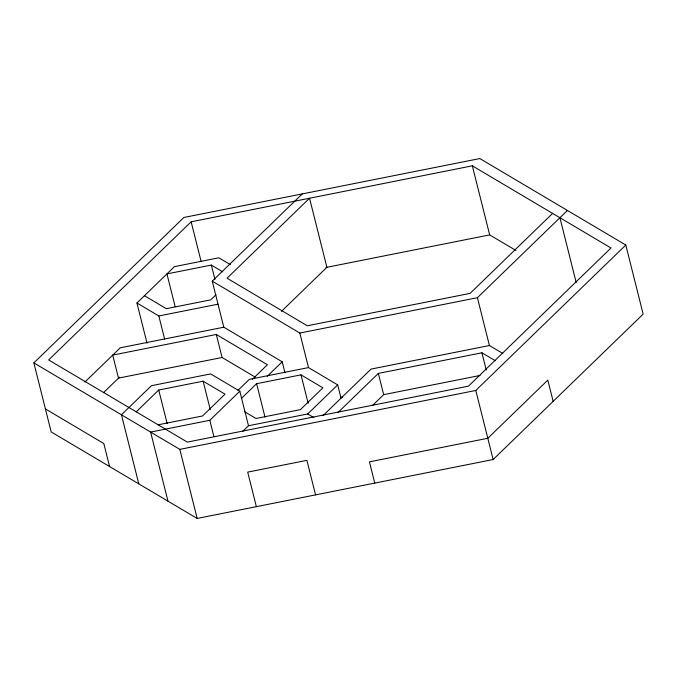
<?xml version="1.0" encoding="UTF-8"?>
<svg xmlns="http://www.w3.org/2000/svg" width="677" height="677" viewBox="0 0 677 677"><rect width="100%" height="100%" fill="white"/><g stroke="black" fill="none" stroke-linecap="round" stroke-linejoin="round"><path stroke-width="1.02" d="M33.85 362.889L183.856 217.478L479.832 158.553L625.802 245.049L643.15 314.111L493.144 459.522L197.168 518.447L51.198 431.951L33.85 362.889L179.82 449.376L475.796 390.46L625.802 245.049M191.151 221.802L48.651 359.944L187.326 442.106L468.501 386.135L611.001 247.994L472.326 165.831L191.151 221.802L201.103 261.415M147.053 343.273L136.932 302.991L174.438 266.636L218.832 257.793L230.332 264.614M84.963 381.989L120.218 347.817L223.808 327.203L282.199 361.797L284.958 372.807M223.808 327.203L212.239 281.158L302.247 193.91M103.496 392.652L119.44 377.207M215.98 294.766L210.725 299.852L166.33 308.687L144.438 295.714M136.229 411.836L158.731 390.02L203.125 381.185L225.026 394.158L202.525 415.974L158.13 424.809M281.48 311.327L326.889 267.297L309.541 198.234L227.04 278.213L307.324 325.781L470.109 293.369L552.618 213.399M238.05 390.274L249.305 379.365L308.5 367.586L337.696 384.883L341.03 398.169M167.972 501.149L150.624 432.078L209.819 420.299L239.827 391.213L210.632 373.916L151.436 385.695L121.437 414.781L138.785 483.843M252.394 379.281L267.398 364.742L216.31 334.472L112.712 355.095L118.5 378.113L222.09 357.49L255.254 377.14M241.604 398.228L256.6 383.69L301.003 374.855L322.895 387.828L300.393 409.636L255.999 418.479L244.609 411.726M267.195 376.336L282.199 361.797M242.501 431.562L248.501 425.748L307.697 413.96L337.696 384.883M323.031 415.619L371.03 369.092L489.42 345.524L502.867 353.487M337.831 412.674L378.333 373.416L481.922 352.793L495.369 360.756M212.239 281.158L299.826 333.05L477.412 297.694L567.411 210.454M372.418 405.565L383.664 394.657L480.01 375.473M222.716 271.815L211.334 265.071L166.931 273.906L175.157 306.647M325.967 267.483L489.674 234.894L515.84 250.397M136.932 302.991L158.833 315.964L218.028 304.176M340.649 397.441L342.689 397.035M307.697 413.96L313.883 417.633M45.418 408.933L103.801 443.528L109.589 466.546M559.913 217.723L576.178 282.47M553.151 401.359L547.811 380.119L487.812 438.281L369.422 461.849L374.753 483.09M472.326 165.831L489.674 234.894M477.412 297.694L489.42 345.524M481.922 352.793L486.238 369.989M475.796 390.46L493.144 459.522M378.333 373.416L383.664 394.657M299.826 333.05L308.5 367.586M301.003 374.855L308.145 403.289M315.558 494.879L306.884 460.343L247.689 472.123L256.363 506.658M256.6 383.69L265.02 417.21M211.334 265.071L214.931 279.389M239.827 391.213L248.501 425.748M216.31 334.472L222.09 357.49M203.125 381.185L210.276 409.627M209.819 420.299L213.907 436.547M158.833 315.964L164.613 338.982M179.82 449.376L197.168 518.447M158.731 390.02L167.151 423.54"/></g></svg>
